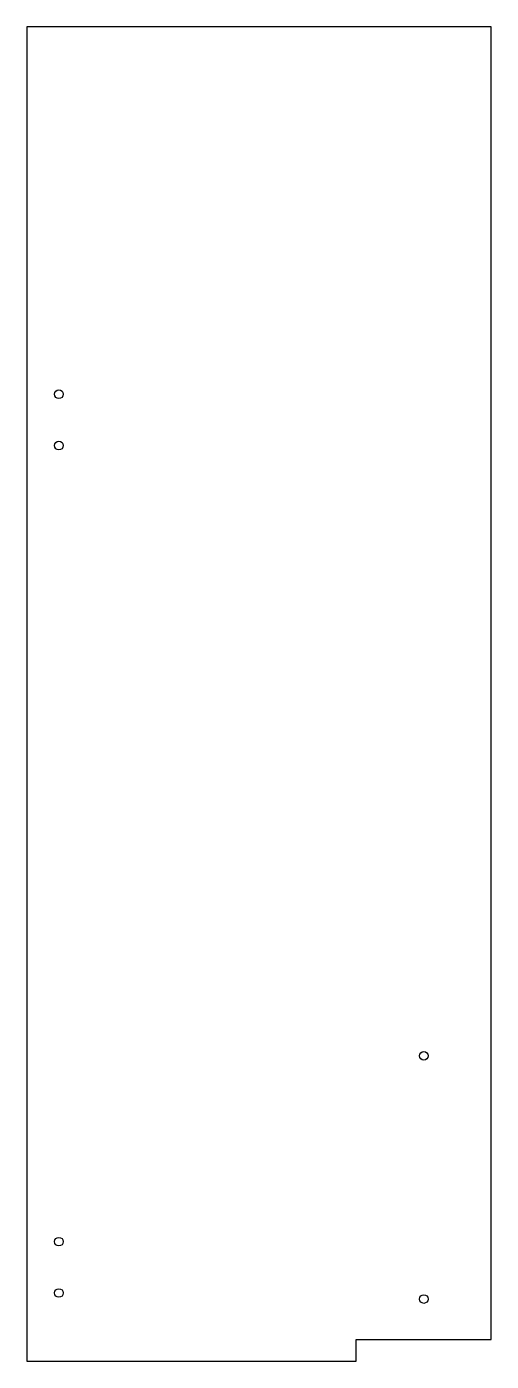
# Model space of a CAD drawing. Header units: millimetres. Extents: x 3 to 175, y -407 to 87.
import ezdxf

# ---------------------------------------------------------------- set-up
doc = ezdxf.new("R2010")
doc.units = ezdxf.units.MM

msp = doc.modelspace()

# ---------------------------------------------------------------- linework, layer by layer
at = {"color": 7, "linetype": 'Continuous', "lineweight": 25}
for p, q in [((175, 87), (3, 87)), ((3, 87), (3, -407.06)), ((175, -399), (175, 87)), ((125, -407.06), (125, -399)), ((125, -399), (175, -399)), ((3, -407.06), (125, -407.06))]:
    msp.add_line(p, q, dxfattribs=at)
for centre in [(14.94, -49.08), (14.94, -68.08), (150, -294), (14.94, -362.77), (14.94, -381.77), (150, -384)]:
    msp.add_circle(centre, 1.6, dxfattribs=at)

doc.saveas('drawing.dxf')
